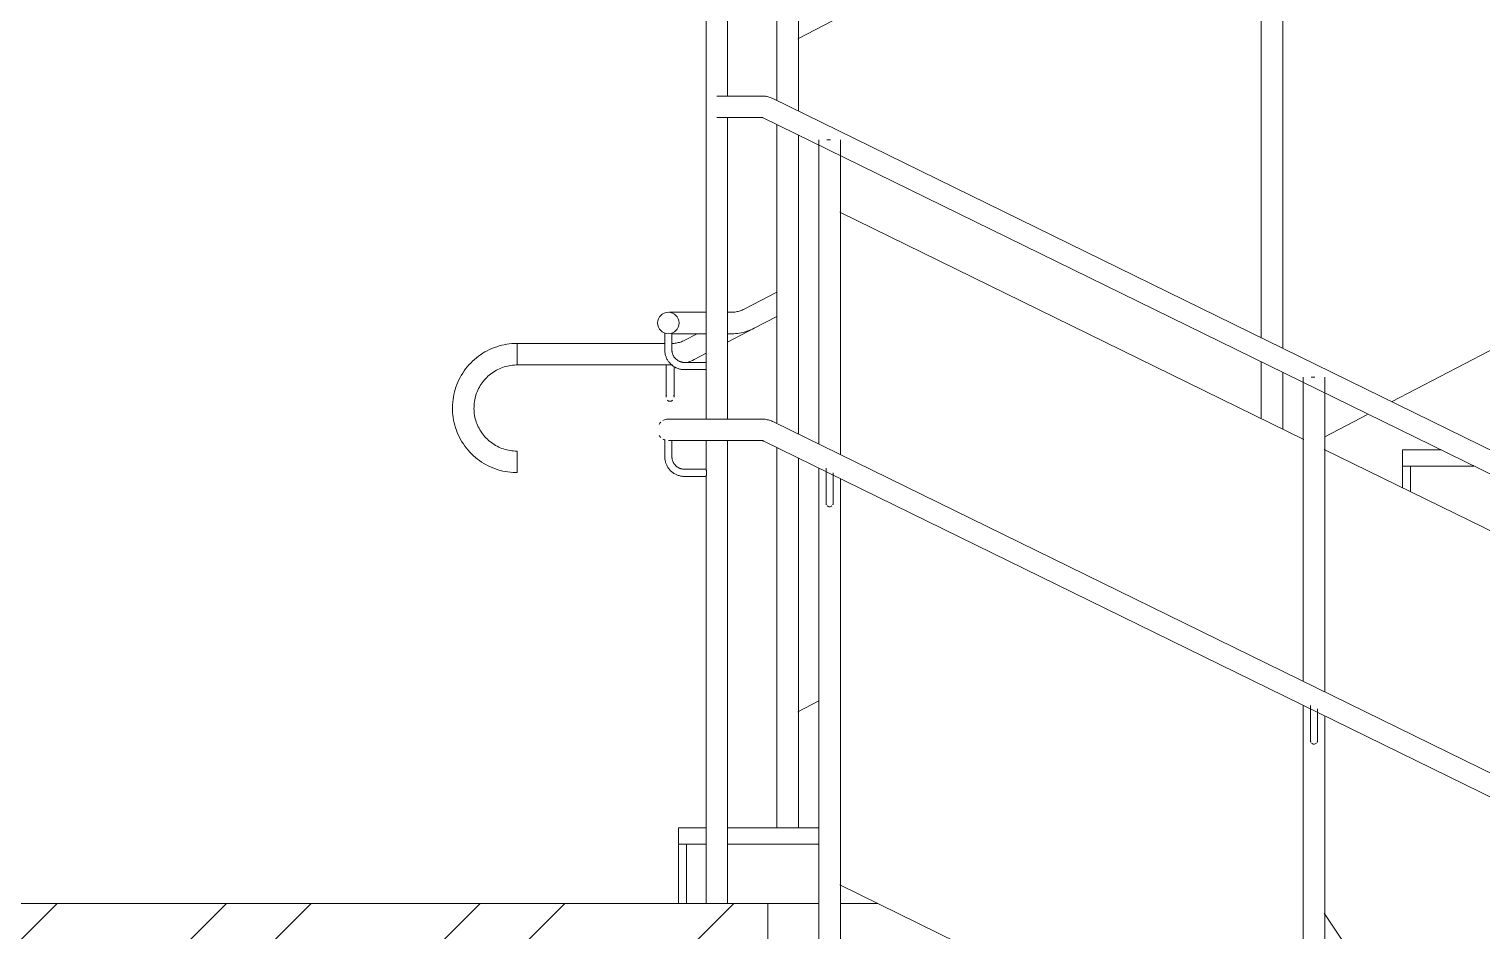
# Model space of a CAD drawing. Header units: millimetres. Extents: x -515342 to 330399, y -224905 to 507333.
# Drawn here: x 223717 to 226417, y 91360 to 93036 of the extents above; entities that cross this region are included whole.
import ezdxf

# ---------------------------------------------------------------- set-up
doc = ezdxf.new("R2010")
doc.units = ezdxf.units.MM
doc.layers.get('0').update_dxf_attribs({"lineweight": 0})
doc.layers.add('Лестницы', color=7, linetype='Continuous', lineweight=0)
doc.layers.add('Ограждение', color=7, linetype='Continuous', lineweight=0)
pattern_1 = [(123.69, (-5209.4, 6334.5), (-2598.61, 3008.927), [641.07, -5769.6]), (123.69, (-5173.8, 6441.2), (-2598.61, 3008.927), [384.64, -6026.03]), (123.69, (-5387.2, 6441.2), (-2598.61, 3008.927), [384.64, -6026.03])]

# ---------------------------------------------------------------- blocks, each defined once
blk = doc.blocks.new('Ограждение - АР_Ограждение_Балясина_D40_900 для 1500-10050437-О_АР_П_Разрез 3-3')
at = {"layer": 'Ограждение'}
for p, q in [((-4738.1, 5101.2), (-4738.1, 4871.7)), ((-4719.9, 5101.2), (-4718.1, 5101.2)), ((-4718.1, 5101.2), (-4713, 5101.2)), ((-4698.1, 4852.1), (-4698.1, 5101.2)), ((-4738.1, 4827.2), (-4738.1, 4272.9)), ((-4698.1, 4252.1), (-4698.1, 4807.6)), ((-4738.1, 4226.6), (-4738.1, 3520.4)), ((-4698.1, 3520.4), (-4698.1, 4207.6))]:
    blk.add_line(p, q, dxfattribs=at)
blk = doc.blocks.new('Ограждение - Для шага 900-10049934-О_АР_П_Разрез 3-3')
at = {"layer": 'Ограждение'}
for p, q in [((-3837.1, 5436.1), (-4699.2, 4986.1)), ((-4699.2, 3736.1), (-4659.8, 3756.7))]:
    blk.add_line(p, q, dxfattribs=at)
blk = doc.blocks.new('Ограждение - АР_Ограждение_Балясина_D40_900 для 1500-10050435-О_АР_П_Разрез 3-3')
at = {"layer": 'Ограждение'}
for p, q in [((-3838.1, 5571), (-3838.1, 4430.5)), ((-3819.6, 5571), (-3818.1, 5571)), ((-3818.1, 5571), (-3813, 5571)), ((-3798.1, 4411.9), (-3798.1, 5571)), ((-3838.1, 4386.2), (-3838.1, 4280.7)), ((-3798.1, 4261.1), (-3798.1, 4366.6))]:
    blk.add_line(p, q, dxfattribs=at)
blk = doc.blocks.new('Ограждение - Для шага 900-V122-О_АР_П_Разрез 3-3')
at = {"layer": 'Ограждение'}
h = blk.add_hatch(dxfattribs=at)
h.set_pattern_fill('FP_2', color=256, style=0, pattern_type=2)
h.set_pattern_definition([(236.31, (-5209.4, 8823.7), (-1777.996, -3556), [641.07, -5769.6]), (236.31, (-5173.8, 8717), (-1777.996, -3556), [384.64, -6026.03]), (236.31, (-5387.2, 8717), (-1777.996, -3556), [384.64, -6026.03])])
h.paths.add_polyline_path([(-3760, 4242.5), (-3760, 4347.9), (-3799.2, 4367.1), (-3799.2, 4261.6)])
h.paths.add_polyline_path([(-3720, 4247.2), (-3640.7, 4289.5), (-3720, 4328.3), (-3720, 4319.2)])
h.paths.add_polyline_path([(-3595.9, 4312), (-2937.1, 4655.9), (-2937.1, 5417.8), (-3412.3, 5657.9), (-3799.2, 5455.9), (-3799.2, 4411.6), (-3610.5, 4319.2)])
h.paths.add_polyline_path([(-2937.1, 5757.4), (-2937.1, 5873.1), (-2969.1, 5889.2), (-3180, 5779.1), (-3180, 5757.4), (-3002.2, 5757.4)])
for p, q in [((-2969.1, 5889.2), (-3180, 5779.1)), ((-3412.3, 5657.9), (-3799.2, 5455.9)), ((-3595.9, 4312), (-2937.1, 4655.9)), ((-3720.1, 4247.2), (-3640.7, 4288.6))]:
    blk.add_line(p, q, dxfattribs=at)
blk = doc.blocks.new('Ограждение - АР_Ограждение_Балясина_D40_900 для 1500-V124-О_АР_П_Разрез 3-3')
at = {"layer": 'Ограждение'}
for p, q in [((-4869.7, 5053.4), (-4869.7, 4855)), ((-4869.7, 5053.4), (-4869, 5053.4)), ((-4830.4, 5053.4), (-4829.7, 5053.4)), ((-4829.7, 4879.6), (-4829.7, 5053.4)), ((-4946.3, 4439.7), (-4946.3, 4408.4)), ((-4933, 4408.4), (-4933, 4439.7)), ((-4869.7, 4385.1), (-4909.7, 4385.1)), ((-4909.7, 4371.8), (-4869.7, 4371.8))]:
    blk.add_line(p, q, dxfattribs=at)
at = {"layer": 'Ограждение', "flags": 128}
for points in [[(-4946.3, 4408.4), (-4946.3, 4407), (-4946.2, 4405.5), (-4946.1, 4404.1), (-4945.9, 4402.6), (-4945.6, 4401.2), (-4945.3, 4399.7), (-4944.9, 4398.3), (-4944.5, 4396.9), (-4944, 4395.5), (-4943.5, 4394.2), (-4942.9, 4392.8), (-4942.2, 4391.5), (-4941.5, 4390.2), (-4940.7, 4389), (-4939.9, 4387.7), (-4939.1, 4386.5), (-4938.2, 4385.4), (-4937.2, 4384.3), (-4936.3, 4383.2), (-4935.2, 4382.1), (-4934.2, 4381.1), (-4933, 4380.2), (-4931.9, 4379.3), (-4930.7, 4378.4), (-4929.5, 4377.6), (-4928.2, 4376.8), (-4927, 4376.1), (-4925.7, 4375.4), (-4924.3, 4374.8), (-4923, 4374.3), (-4921.6, 4373.8), (-4920.2, 4373.3), (-4918.8, 4372.9), (-4917.4, 4372.6), (-4915.9, 4372.3), (-4914.5, 4372.1), (-4913, 4371.9), (-4911.5, 4371.8), (-4910.1, 4371.8), (-4909.7, 4371.8)], [(-4909.7, 4385.1), (-4910.6, 4385.1), (-4911.5, 4385.2), (-4912.5, 4385.3), (-4913.4, 4385.4), (-4914.3, 4385.6), (-4915.2, 4385.8), (-4916.1, 4386), (-4917, 4386.3), (-4917.9, 4386.6), (-4918.8, 4387), (-4919.6, 4387.3), (-4920.5, 4387.7), (-4921.3, 4388.2), (-4922.1, 4388.7), (-4922.9, 4389.2), (-4923.6, 4389.7), (-4924.4, 4390.3), (-4925.1, 4390.9), (-4925.8, 4391.5), (-4926.4, 4392.2), (-4927.1, 4392.9), (-4927.7, 4393.6), (-4928.2, 4394.3), (-4928.8, 4395.1), (-4929.3, 4395.8), (-4929.8, 4396.6), (-4930.3, 4397.4), (-4930.7, 4398.3), (-4931.1, 4399.1), (-4931.4, 4400), (-4931.7, 4400.9), (-4932, 4401.8), (-4932.3, 4402.7), (-4932.5, 4403.6), (-4932.7, 4404.5), (-4932.8, 4405.4), (-4932.9, 4406.3), (-4933, 4407.3), (-4933, 4408.2), (-4933, 4408.4)]]:
    blk.add_lwpolyline(points, dxfattribs=at)
blk = doc.blocks.new('Ограждение - Ограждение-10039876-О_АР_П_Разрез 3-3')
for name in ['Ограждение - Для шага 900-V122-О_АР_П_Разрез 3-3', 'Ограждение - АР_Ограждение_Балясина_D40_900 для 1500-10050435-О_АР_П_Разрез 3-3', 'Ограждение - Для шага 900-10049934-О_АР_П_Разрез 3-3', 'Ограждение - АР_Ограждение_Балясина_D40_900 для 1500-10050437-О_АР_П_Разрез 3-3', 'Ограждение - АР_Ограждение_Балясина_D40_900 для 1500-V124-О_АР_П_Разрез 3-3']:
    blk.add_blockref(name, (0, 0))
blk = doc.blocks.new('Тип перил - Перила_Внутренний_-10039890-О_АР_П_Разрез 3-3')
at = {"layer": 'Ограждение'}
for p, q in [((-4738.1, 4515.8), (-4798.8, 4484.1)), ((-4869.6, 4478.4), (-4889.7, 4478.4)), ((-4821.9, 4478.4), (-4829.7, 4478.4)), ((-4780.3, 4448.7), (-4738.1, 4470.7)), ((-4889.7, 4438.4), (-4869.6, 4438.4)), ((-4829.7, 4438.4), (-4821.9, 4438.4))]:
    blk.add_line(p, q, dxfattribs=at)
at = {"layer": 'Ограждение', "flags": 128}
for points in [[(-4798.8, 4484.1), (-4800.6, 4483.2), (-4802.4, 4482.4), (-4804.3, 4481.7), (-4806.2, 4481), (-4808.1, 4480.4), (-4810, 4479.9), (-4812, 4479.5), (-4813.9, 4479.1), (-4815.9, 4478.8), (-4817.9, 4478.6), (-4819.9, 4478.5), (-4821.9, 4478.4), (-4821.9, 4478.4)], [(-4937.7, 4478.4), (-4937.1, 4478.4), (-4936.5, 4478.4), (-4935.7, 4478.4), (-4934.9, 4478.4), (-4934, 4478.4), (-4933.1, 4478.4), (-4932, 4478.4), (-4930.9, 4478.4), (-4929.8, 4478.4), (-4928.6, 4478.4), (-4927.3, 4478.4), (-4925.9, 4478.4), (-4924.5, 4478.4), (-4923.1, 4478.4), (-4921.5, 4478.4), (-4920, 4478.4), (-4918.4, 4478.4), (-4916.7, 4478.4), (-4915, 4478.4), (-4913.2, 4478.4), (-4911.5, 4478.4), (-4909.6, 4478.4), (-4907.8, 4478.4), (-4905.9, 4478.4), (-4904, 4478.4), (-4902.1, 4478.4), (-4900.1, 4478.4), (-4898.2, 4478.4), (-4896.2, 4478.4), (-4894.2, 4478.4), (-4892.2, 4478.4), (-4890.2, 4478.4), (-4889.7, 4478.4)], [(-4889.7, 4438.4), (-4891.7, 4438.4), (-4893.7, 4438.4), (-4895.7, 4438.4), (-4897.6, 4438.4), (-4899.6, 4438.4), (-4901.6, 4438.4), (-4903.5, 4438.4), (-4905.4, 4438.4), (-4907.3, 4438.4), (-4909.1, 4438.4), (-4911, 4438.4), (-4912.8, 4438.4), (-4914.5, 4438.4), (-4916.2, 4438.4), (-4917.9, 4438.4), (-4919.5, 4438.4), (-4921.1, 4438.4), (-4922.6, 4438.4), (-4924.1, 4438.4), (-4925.5, 4438.4), (-4926.9, 4438.4), (-4928.2, 4438.4), (-4929.5, 4438.4), (-4930.6, 4438.4), (-4931.8, 4438.4), (-4932.8, 4438.4)], [(-4821.9, 4438.4), (-4818.3, 4438.5), (-4814.8, 4438.7), (-4811.2, 4439.1), (-4807.6, 4439.6), (-4804.1, 4440.2), (-4800.5, 4441), (-4797.1, 4441.9), (-4793.6, 4443), (-4790.2, 4444.2), (-4786.9, 4445.5), (-4783.6, 4447), (-4780.4, 4448.6), (-4780.3, 4448.7)]]:
    blk.add_lwpolyline(points, dxfattribs=at)
at = {"layer": 'Ограждение'}
for start, end in [(0, 180), (180, 0)]:
    blk.add_arc((-4939.7, 4458.4), 20, start, end, dxfattribs=at)
blk = doc.blocks.new('Ограждение - АР_Ограждение_Балясина_D40_900 для 1500-10050445-О_АР_П_Разрез 3-3')
at = {"layer": 'Ограждение'}
for p, q in [((-4660, 4233.4), (-4660, 4798.7)), ((-4640, 4798.7), (-4645.2, 4798.7)), ((-4638.3, 4798.7), (-4640, 4798.7)), ((-4620, 4798.7), (-4620, 4213.8)), ((-4660, 3245.2), (-4660, 4188.9)), ((-4646.7, 4153.7), (-4646.7, 4188.9)), ((-4633.4, 4180.2), (-4633.4, 4153.7)), ((-4620, 4169.3), (-4620, 3245.2))]:
    blk.add_line(p, q, dxfattribs=at)
at = {"layer": 'Ограждение', "flags": 128}
for points in [[(-4646.7, 4123.7), (-4646.7, 4123.7), (-4646.7, 4123.8), (-4646.7, 4123.9), (-4646.7, 4124), (-4646.7, 4124.3), (-4646.7, 4124.5), (-4646.7, 4124.8), (-4646.7, 4125.2), (-4646.7, 4125.6), (-4646.7, 4126), (-4646.7, 4126.5), (-4646.7, 4127.1), (-4646.7, 4127.6), (-4646.7, 4128.2), (-4646.7, 4128.9), (-4646.7, 4129.6), (-4646.7, 4130.3), (-4646.7, 4131.1), (-4646.7, 4131.9), (-4646.7, 4132.8), (-4646.7, 4133.6), (-4646.7, 4134.5), (-4646.7, 4135.5), (-4646.7, 4136.5), (-4646.7, 4137.5), (-4646.7, 4138.5), (-4646.7, 4139.5), (-4646.7, 4140.6), (-4646.7, 4141.7), (-4646.7, 4142.8), (-4646.7, 4143.9), (-4646.7, 4145.1), (-4646.7, 4146.2), (-4646.7, 4147.4), (-4646.7, 4148.6), (-4646.7, 4149.7), (-4646.7, 4150.9), (-4646.7, 4152.1), (-4646.7, 4153.3), (-4646.7, 4153.7)], [(-4633.4, 4153.7), (-4633.4, 4152.5), (-4633.4, 4151.3), (-4633.4, 4150.1), (-4633.4, 4148.9), (-4633.4, 4147.7), (-4633.4, 4146.5), (-4633.4, 4145.4), (-4633.4, 4144.2), (-4633.4, 4143.1), (-4633.4, 4142), (-4633.4, 4140.9), (-4633.4, 4139.8), (-4633.4, 4138.8), (-4633.4, 4137.7), (-4633.4, 4136.7), (-4633.4, 4135.7), (-4633.4, 4134.8), (-4633.4, 4133.9), (-4633.4, 4133), (-4633.4, 4132.1), (-4633.4, 4131.3), (-4633.4, 4130.5), (-4633.4, 4129.8), (-4633.4, 4129.1), (-4633.4, 4128.4), (-4633.4, 4127.8), (-4633.4, 4127.2), (-4633.4, 4126.7), (-4633.4, 4126.2), (-4633.4, 4125.7), (-4633.4, 4125.3), (-4633.4, 4124.9), (-4633.4, 4124.6), (-4633.4, 4124.3), (-4633.4, 4124.1), (-4633.4, 4123.9), (-4633.4, 4123.8), (-4633.4, 4123.7), (-4633.4, 4123.7)]]:
    blk.add_lwpolyline(points, dxfattribs=at)
at = {"layer": 'Ограждение'}
for points, knots in [([(-4646.6, 4124.8), (-4646.6, 4124.6), (-4646.7, 4124.1), (-4646.7, 4123.4), (-4646.6, 4122.6), (-4646.4, 4121.7), (-4646.1, 4120.9), (-4645.8, 4120.4), (-4645.8, 4120.3)], [0.4444444, 0.4444444, 0.4444444, 0.4444444, 0.4791667, 0.5138889, 0.5486111, 0.5833333, 0.6527778, 0.6666667, 0.6666667, 0.6666667, 0.6666667]), ([(-4644.3, 4118.6), (-4644.2, 4118.5), (-4643.8, 4118.1), (-4642.4, 4117.3), (-4641, 4117), (-4640, 4117)], [0.7777778, 0.7777778, 0.7777778, 0.7777778, 0.7916667, 0.8611111, 1, 1, 1, 1]), ([(-4634.3, 4120.3), (-4634.1, 4120.7), (-4633.7, 4121.4), (-4633.5, 4122.4), (-4633.4, 4123.2), (-4633.4, 4124), (-4633.4, 4124.4), (-4633.4, 4124.7)], [0.3333333, 0.3333333, 0.3333333, 0.3333333, 0.3888889, 0.4444444, 0.4791667, 0.5138889, 0.5486111, 0.5486111, 0.5486111, 0.5486111])]:
    blk.add_open_spline(points, degree=3, knots=knots, dxfattribs=at)
blk.add_open_spline([(-4640, 4117), (-4639.2, 4117), (-4637.7, 4117.3), (-4636.3, 4118.1), (-4635.7, 4118.6)], degree=3, dxfattribs=at)
blk = doc.blocks.new('Ограждение - Для шага 900-10049936-О_АР_П_Разрез 3-3')
at = {"layer": 'Ограждение'}
h = blk.add_hatch(dxfattribs=at)
h.set_pattern_fill('FP_31', color=256, style=0, pattern_type=2)
h.set_pattern_definition(pattern_1)
h.paths.add_polyline_path([(-3759, 2992), (-3759, 3747.4), (-4621, 4169.8), (-4621, 3414.4), (-3820.7, 3022.2)])
h.paths.add_polyline_path([(-3759, 3792), (-3759, 4242), (-4621, 4664.4), (-4621, 4214.4), (-3800.4, 3812.2)])
for p, q in [((-4621, 4664.4), (-3759, 4242)), ((-3759, 2992), (-4621, 3414.4))]:
    blk.add_line(p, q, dxfattribs=at)
blk = doc.blocks.new('Ограждение - АР_Ограждение_Балясина_D40_900 для 1500-10050443-О_АР_П_Разрез 3-3')
at = {"layer": 'Ограждение'}
for p, q in [((-3760, 3792.5), (-3760, 4357.7)), ((-3740, 4357.7), (-3745.2, 4357.7)), ((-3738.3, 4357.7), (-3740, 4357.7)), ((-3720, 4357.7), (-3720, 3772.9)), ((-3760, 2841), (-3760, 3747.9)), ((-3746.7, 3712.7), (-3746.7, 3747.9)), ((-3733.4, 3741.4), (-3733.4, 3712.7)), ((-3720, 3728.3), (-3720, 2841))]:
    blk.add_line(p, q, dxfattribs=at)
at = {"layer": 'Ограждение', "flags": 128}
for points in [[(-3746.7, 3682.7), (-3746.7, 3682.7), (-3746.7, 3682.8), (-3746.7, 3682.9), (-3746.7, 3683), (-3746.7, 3683.3), (-3746.7, 3683.5), (-3746.7, 3683.8), (-3746.7, 3684.2), (-3746.7, 3684.6), (-3746.7, 3685), (-3746.7, 3685.5), (-3746.7, 3686.1), (-3746.7, 3686.6), (-3746.7, 3687.2), (-3746.7, 3687.9), (-3746.7, 3688.6), (-3746.7, 3689.3), (-3746.7, 3690.1), (-3746.7, 3690.9), (-3746.7, 3691.8), (-3746.7, 3692.6), (-3746.7, 3693.5), (-3746.7, 3694.5), (-3746.7, 3695.5), (-3746.7, 3696.5), (-3746.7, 3697.5), (-3746.7, 3698.5), (-3746.7, 3699.6), (-3746.7, 3700.7), (-3746.7, 3701.8), (-3746.7, 3702.9), (-3746.7, 3704.1), (-3746.7, 3705.2), (-3746.7, 3706.4), (-3746.7, 3707.6), (-3746.7, 3708.7), (-3746.7, 3709.9), (-3746.7, 3711.1), (-3746.7, 3712.3), (-3746.7, 3712.7)], [(-3733.4, 3712.7), (-3733.4, 3711.5), (-3733.4, 3710.3), (-3733.4, 3709.1), (-3733.4, 3707.9), (-3733.4, 3706.7), (-3733.4, 3705.5), (-3733.4, 3704.4), (-3733.4, 3703.2), (-3733.4, 3702.1), (-3733.4, 3701), (-3733.4, 3699.9), (-3733.4, 3698.8), (-3733.4, 3697.8), (-3733.4, 3696.7), (-3733.4, 3695.7), (-3733.4, 3694.7), (-3733.4, 3693.8), (-3733.4, 3692.9), (-3733.4, 3692), (-3733.4, 3691.1), (-3733.4, 3690.3), (-3733.4, 3689.5), (-3733.4, 3688.8), (-3733.4, 3688.1), (-3733.4, 3687.4), (-3733.4, 3686.8), (-3733.4, 3686.2), (-3733.4, 3685.7), (-3733.4, 3685.2), (-3733.4, 3684.7), (-3733.4, 3684.3), (-3733.4, 3683.9), (-3733.4, 3683.6), (-3733.4, 3683.3), (-3733.4, 3683.1), (-3733.4, 3682.9), (-3733.4, 3682.8), (-3733.4, 3682.7), (-3733.4, 3682.7)]]:
    blk.add_lwpolyline(points, dxfattribs=at)
at = {"layer": 'Ограждение'}
for points, knots in [([(-3746.6, 3683.8), (-3746.6, 3683.6), (-3746.7, 3683.1), (-3746.7, 3682.4), (-3746.6, 3681.6), (-3746.4, 3680.7), (-3746.1, 3679.9), (-3745.8, 3679.4), (-3745.8, 3679.3)], [0.4444444, 0.4444444, 0.4444444, 0.4444444, 0.4791667, 0.5138889, 0.5486111, 0.5833333, 0.6527778, 0.6666667, 0.6666667, 0.6666667, 0.6666667]), ([(-3744.3, 3677.6), (-3744.2, 3677.5), (-3743.8, 3677.1), (-3742.4, 3676.3), (-3741, 3676), (-3740, 3676)], [0.7777778, 0.7777778, 0.7777778, 0.7777778, 0.7916667, 0.8611111, 1, 1, 1, 1]), ([(-3734.3, 3679.3), (-3734.1, 3679.7), (-3733.7, 3680.4), (-3733.5, 3681.4), (-3733.4, 3682.2), (-3733.4, 3683), (-3733.4, 3683.4), (-3733.4, 3683.7)], [0.3333333, 0.3333333, 0.3333333, 0.3333333, 0.3888889, 0.4444444, 0.4791667, 0.5138889, 0.5486111, 0.5486111, 0.5486111, 0.5486111])]:
    blk.add_open_spline(points, degree=3, knots=knots, dxfattribs=at)
blk.add_open_spline([(-3740, 3676), (-3739.2, 3676), (-3737.7, 3676.3), (-3736.3, 3677.1), (-3735.7, 3677.6)], degree=3, dxfattribs=at)
blk = doc.blocks.new('Ограждение - Для шага 900-V126-О_АР_П_Разрез 3-3')
at = {"layer": 'Ограждение'}
h = blk.add_hatch(dxfattribs=at)
h.set_pattern_fill('FP_31', color=256, style=0, pattern_type=2)
h.set_pattern_definition(pattern_1)
h.paths.add_polyline_path([(-2859, 2551), (-2859, 3306.4), (-3721, 3728.8), (-3721, 2973.4), (-2875.3, 2559)])
h.paths.add_polyline_path([(-2859, 3351), (-2859, 3801), (-3721, 4223.4), (-3721, 3773.4), (-2895.8, 3369)])
for p, q in [((-3721, 4223.4), (-2859, 3801)), ((-2859, 2551), (-3721, 2973.4))]:
    blk.add_line(p, q, dxfattribs=at)
blk = doc.blocks.new('Ограждение - АР_Ограждение_Балясина_D40_900 для 1500-V128-О_АР_П_Разрез 3-3')
at = {"layer": 'Ограждение'}
for p, q in [((-4869.7, 4279.9), (-4869.7, 4855)), ((-4869, 4855), (-4869.7, 4855)), ((-4829.7, 4840.4), (-4829.7, 4280)), ((-4946.3, 4210), (-4946.3, 4242)), ((-4933, 4240.2), (-4933, 4210)), ((-4869.7, 4186.7), (-4869.7, 4240)), ((-4829.7, 4240), (-4829.7, 3380)), ((-4909.7, 4186.7), (-4869.7, 4186.7)), ((-4869.7, 4173.3), (-4909.7, 4173.3)), ((-4869.7, 3380), (-4869.7, 4173.3))]:
    blk.add_line(p, q, dxfattribs=at)
at = {"layer": 'Ограждение', "flags": 128}
for points in [[(-4909.7, 4173.3), (-4911.1, 4173.4), (-4912.6, 4173.5), (-4914.1, 4173.6), (-4915.5, 4173.8), (-4917, 4174.1), (-4918.4, 4174.4), (-4919.8, 4174.8), (-4921.2, 4175.2), (-4922.6, 4175.7), (-4924, 4176.2), (-4925.3, 4176.8), (-4926.6, 4177.5), (-4927.9, 4178.2), (-4929.2, 4178.9), (-4930.4, 4179.7), (-4931.6, 4180.6), (-4932.7, 4181.5), (-4933.9, 4182.4), (-4934.9, 4183.4), (-4936, 4184.5), (-4937, 4185.5), (-4937.9, 4186.6), (-4938.9, 4187.8), (-4939.7, 4189), (-4940.5, 4190.2), (-4941.3, 4191.4), (-4942, 4192.7), (-4942.7, 4194), (-4943.3, 4195.4), (-4943.9, 4196.7), (-4944.4, 4198.1), (-4944.8, 4199.5), (-4945.2, 4200.9), (-4945.5, 4202.3), (-4945.8, 4203.8), (-4946, 4205.2), (-4946.2, 4206.7), (-4946.3, 4208.1), (-4946.3, 4209.6), (-4946.3, 4210)], [(-4933, 4210), (-4933, 4209.1), (-4932.9, 4208.1), (-4932.8, 4207.2), (-4932.7, 4206.3), (-4932.5, 4205.4), (-4932.3, 4204.5), (-4932.1, 4203.6), (-4931.8, 4202.7), (-4931.5, 4201.8), (-4931.2, 4200.9), (-4930.8, 4200.1), (-4930.4, 4199.2), (-4929.9, 4198.4), (-4929.4, 4197.6), (-4928.9, 4196.8), (-4928.4, 4196.1), (-4927.8, 4195.3), (-4927.2, 4194.6), (-4926.6, 4193.9), (-4925.9, 4193.3), (-4925.3, 4192.6), (-4924.5, 4192), (-4923.8, 4191.4), (-4923.1, 4190.9), (-4922.3, 4190.4), (-4921.5, 4189.9), (-4920.7, 4189.4), (-4919.8, 4189), (-4919, 4188.6), (-4918.1, 4188.3), (-4917.3, 4187.9), (-4916.4, 4187.6), (-4915.5, 4187.4), (-4914.6, 4187.2), (-4913.6, 4187), (-4912.7, 4186.9), (-4911.8, 4186.8), (-4910.9, 4186.7), (-4909.9, 4186.7), (-4909.7, 4186.7)]]:
    blk.add_lwpolyline(points, dxfattribs=at)
at = {"layer": 'Ограждение'}
blk.add_open_spline([(-4869.7, 4173.3), (-4869.7, 4173.3), (-4869.6, 4173.6), (-4869.3, 4174.6), (-4869, 4175.7), (-4868.8, 4176.6), (-4868.7, 4177.7), (-4868.6, 4178.7), (-4868.5, 4179.6), (-4868.5, 4180.3), (-4868.6, 4181), (-4868.6, 4182), (-4868.8, 4183.1), (-4869, 4184.3), (-4869.3, 4185.3), (-4869.6, 4186.3), (-4869.7, 4186.7), (-4869.7, 4186.7)], degree=3, knots=[0, 0, 0, 0, 0.111111, 0.222222, 0.277778, 0.333333, 0.388889, 0.444444, 0.479167, 0.513889, 0.548611, 0.583333, 0.652778, 0.722222, 0.791667, 0.861111, 1, 1, 1, 1], dxfattribs=at)
blk = doc.blocks.new('Ограждение - Ограждение-10040183-О_АР_П_Разрез 3-3')
for name in ['Ограждение - АР_Ограждение_Балясина_D40_900 для 1500-V128-О_АР_П_Разрез 3-3', 'Ограждение - АР_Ограждение_Балясина_D40_900 для 1500-10050445-О_АР_П_Разрез 3-3', 'Ограждение - Для шага 900-10049936-О_АР_П_Разрез 3-3', 'Ограждение - АР_Ограждение_Балясина_D40_900 для 1500-10050443-О_АР_П_Разрез 3-3', 'Ограждение - Для шага 900-V126-О_АР_П_Разрез 3-3']:
    blk.add_blockref(name, (0, 0))
blk = doc.blocks.new('Тип верхнего поручня - Верхний поручень_Внутренний_-10040186-О_АР_П_Разрез 3-3')
at = {"layer": 'Ограждение'}
for p, q in [((-4765.4, 4880), (-4804.7, 4880)), ((-1739.7, 3402.5), (-4745.6, 4875.4)), ((-4804.7, 4840), (-4765.4, 4840)), ((-4763.2, 4839.5), (-1757.3, 3366.6))]:
    blk.add_line(p, q, dxfattribs=at)
at = {"layer": 'Ограждение', "flags": 128}
for points in [[(-4804.7, 4880), (-4806.5, 4880), (-4808.3, 4880), (-4810.1, 4880), (-4811.8, 4880), (-4813.6, 4880), (-4815.4, 4880), (-4817.1, 4880), (-4818.8, 4880), (-4820.5, 4880), (-4822.2, 4880), (-4823.8, 4880), (-4825.5, 4880), (-4827, 4880), (-4828.6, 4880), (-4830.1, 4880), (-4831.6, 4880), (-4833, 4880), (-4834.4, 4880), (-4835.7, 4880), (-4837, 4880), (-4838.2, 4880), (-4839.4, 4880), (-4840.5, 4880), (-4841.5, 4880), (-4842.5, 4880), (-4843.5, 4880), (-4844.4, 4880), (-4845.2, 4880), (-4845.9, 4880), (-4846.6, 4880), (-4847.2, 4880), (-4847.8, 4880), (-4848.3, 4880), (-4848.7, 4880), (-4849, 4880), (-4849.3, 4880), (-4849.5, 4880), (-4849.6, 4880), (-4849.7, 4880), (-4849.7, 4880)], [(-4745.6, 4875.4), (-4747.3, 4876.2), (-4748.9, 4876.9), (-4750.6, 4877.5), (-4752.3, 4878), (-4754.1, 4878.5), (-4755.8, 4879), (-4757.6, 4879.3), (-4759.3, 4879.6), (-4761.1, 4879.8), (-4762.9, 4879.9), (-4764.7, 4880), (-4765.4, 4880)], [(-4849.7, 4840), (-4849.6, 4840), (-4849.5, 4840), (-4849.4, 4840), (-4849.1, 4840), (-4848.8, 4840), (-4848.4, 4840), (-4847.9, 4840), (-4847.4, 4840), (-4846.8, 4840), (-4846.1, 4840), (-4845.4, 4840), (-4844.6, 4840), (-4843.7, 4840), (-4842.8, 4840), (-4841.8, 4840), (-4840.8, 4840), (-4839.7, 4840), (-4838.5, 4840), (-4837.3, 4840), (-4836, 4840), (-4834.7, 4840), (-4833.4, 4840), (-4831.9, 4840), (-4830.5, 4840), (-4829, 4840), (-4827.5, 4840), (-4825.9, 4840), (-4824.3, 4840), (-4822.6, 4840), (-4821, 4840), (-4819.3, 4840), (-4817.6, 4840), (-4815.8, 4840), (-4814.1, 4840), (-4812.3, 4840), (-4810.5, 4840), (-4808.8, 4840), (-4807, 4840), (-4805.2, 4840), (-4804.7, 4840)], [(-4765.4, 4840), (-4765.2, 4840), (-4765, 4840), (-4764.8, 4840), (-4764.6, 4839.9), (-4764.4, 4839.9), (-4764.2, 4839.9), (-4764.1, 4839.8), (-4763.9, 4839.7), (-4763.7, 4839.7), (-4763.5, 4839.6), (-4763.3, 4839.5), (-4763.2, 4839.5)]]:
    blk.add_lwpolyline(points, dxfattribs=at)
blk = doc.blocks.new('Тип перил - Перила_Внутренний_-10040196-О_АР_П_Разрез 3-3')
at = {"layer": 'Ограждение'}
for p, q in [((-4766.6, 4280), (-4889.7, 4280)), ((-1740.8, 2803), (-4744.6, 4274.9)), ((-4889.7, 4240), (-4766.6, 4240)), ((-4762.2, 4239), (-1758.4, 2767.1))]:
    blk.add_line(p, q, dxfattribs=at)
at = {"layer": 'Ограждение', "flags": 128}
for points in [[(-4889.7, 4280), (-4891.7, 4280), (-4893.7, 4280), (-4895.7, 4280), (-4897.6, 4280), (-4899.6, 4280), (-4901.6, 4280), (-4903.5, 4280), (-4905.4, 4280), (-4907.3, 4280), (-4909.1, 4280), (-4911, 4280), (-4912.8, 4280), (-4914.5, 4280), (-4916.2, 4280), (-4917.9, 4280), (-4919.5, 4280), (-4921.1, 4280), (-4922.6, 4280), (-4924.1, 4280), (-4925.5, 4280), (-4926.9, 4280), (-4928.2, 4280), (-4929.5, 4280), (-4930.6, 4280), (-4931.8, 4280), (-4932.8, 4280), (-4933.8, 4280), (-4934.7, 4280), (-4935.5, 4280), (-4936.3, 4280), (-4937, 4280), (-4937.6, 4280), (-4938.1, 4280), (-4938.6, 4280), (-4939, 4280), (-4939.3, 4280), (-4939.5, 4280), (-4939.6, 4280), (-4939.7, 4280), (-4939.7, 4280)], [(-4744.6, 4274.9), (-4746.4, 4275.7), (-4748.2, 4276.5), (-4750.1, 4277.2), (-4752, 4277.8), (-4753.9, 4278.4), (-4755.9, 4278.8), (-4757.9, 4279.2), (-4759.8, 4279.5), (-4761.8, 4279.8), (-4763.8, 4279.9), (-4765.8, 4280), (-4766.6, 4280)], [(-4939.7, 4240), (-4939.6, 4240), (-4939.5, 4240), (-4939.3, 4240), (-4939, 4240), (-4938.7, 4240), (-4938.2, 4240), (-4937.7, 4240), (-4937.1, 4240), (-4936.5, 4240), (-4935.7, 4240), (-4934.9, 4240), (-4934, 4240), (-4933.1, 4240), (-4932, 4240), (-4930.9, 4240), (-4929.8, 4240), (-4928.6, 4240), (-4927.3, 4240), (-4925.9, 4240), (-4924.5, 4240), (-4923.1, 4240), (-4921.5, 4240), (-4920, 4240), (-4918.4, 4240), (-4916.7, 4240), (-4915, 4240), (-4913.2, 4240), (-4911.5, 4240), (-4909.6, 4240), (-4907.8, 4240), (-4905.9, 4240), (-4904, 4240), (-4902.1, 4240), (-4900.1, 4240), (-4898.2, 4240), (-4896.2, 4240), (-4894.2, 4240), (-4892.2, 4240), (-4890.2, 4240), (-4889.7, 4240)], [(-4766.6, 4240), (-4766.2, 4240), (-4765.8, 4240), (-4765.4, 4239.9), (-4765, 4239.9), (-4764.6, 4239.8), (-4764.2, 4239.7), (-4763.8, 4239.6), (-4763.4, 4239.5), (-4763.1, 4239.4), (-4762.7, 4239.2), (-4762.3, 4239), (-4762.2, 4239)]]:
    blk.add_lwpolyline(points, dxfattribs=at)
at = {"layer": 'Ограждение'}
for start, end in [(135, 150), (81.0165, 120), (210, 225), (240, 251.7109)]:
    blk.add_arc((-4939.7, 4260), 20, start, end, dxfattribs=at)
blk = doc.blocks.new('Ограждение - АР_Ограждение_Ограничение_Дуга D40_расстояние между поручнями 200-V120-О_АР_П_Разрез 3-3')
at = {"layer": 'Ограждение'}
for p, q in [((-5115, 1026.4), (-5115, 986.4)), ((-5115, 826.4), (-5115, 786.4))]:
    blk.add_line(p, q, dxfattribs=at)
at = {"layer": 'Ограждение', "flags": 128}
for points in [[(-5115, 1026.4), (-5119.8, 1026.3), (-5124.6, 1026), (-5129.3, 1025.5), (-5134.1, 1024.9), (-5138.8, 1024), (-5143.5, 1023), (-5148.1, 1021.7), (-5152.7, 1020.3), (-5157.2, 1018.7), (-5161.7, 1016.9), (-5166.1, 1015), (-5170.4, 1012.8), (-5174.6, 1010.5), (-5178.7, 1008.1), (-5182.7, 1005.4), (-5186.6, 1002.7), (-5190.4, 999.7), (-5194.1, 996.6), (-5197.6, 993.4), (-5201.1, 990), (-5204.3, 986.5), (-5207.5, 982.9), (-5210.4, 979.1), (-5213.3, 975.2), (-5215.9, 971.2), (-5218.5, 967.1), (-5220.8, 963), (-5223, 958.7), (-5225, 954.3), (-5226.8, 949.9), (-5228.5, 945.4), (-5229.9, 940.8), (-5231.2, 936.2), (-5232.3, 931.5), (-5233.2, 926.8), (-5233.9, 922.1), (-5234.5, 917.3), (-5234.8, 912.5), (-5235, 907.7), (-5234.9, 902.9), (-5234.7, 898.1), (-5234.3, 893.3), (-5233.6, 888.6), (-5232.8, 883.8), (-5231.8, 879.1), (-5230.6, 874.5), (-5229.3, 869.9), (-5227.7, 865.3), (-5226, 860.9), (-5224.1, 856.5), (-5222, 852.1), (-5219.7, 847.9), (-5217.3, 843.8), (-5214.7, 839.7), (-5212, 835.8), (-5209.1, 832), (-5206, 828.3), (-5202.8, 824.7), (-5199.5, 821.2), (-5196, 817.9), (-5192.4, 814.7), (-5188.7, 811.7), (-5184.8, 808.8), (-5180.9, 806.1), (-5176.8, 803.6), (-5172.7, 801.2), (-5168.4, 799), (-5164.1, 796.9), (-5159.7, 795), (-5155.2, 793.3), (-5150.6, 791.8), (-5146, 790.5), (-5141.3, 789.3), (-5136.6, 788.4), (-5131.9, 787.6), (-5127.1, 787), (-5122.4, 786.6), (-5117.6, 786.4), (-5115, 786.4)], [(-5115, 826.4), (-5118.2, 826.5), (-5121.4, 826.7), (-5124.5, 827), (-5127.7, 827.4), (-5130.9, 828), (-5134, 828.7), (-5137.1, 829.5), (-5140.1, 830.5), (-5143.2, 831.5), (-5146.1, 832.7), (-5149, 834), (-5151.9, 835.4), (-5154.7, 837), (-5157.5, 838.6), (-5160.1, 840.4), (-5162.7, 842.2), (-5165.3, 844.2), (-5167.7, 846.3), (-5170.1, 848.4), (-5172.4, 850.7), (-5174.5, 853), (-5176.6, 855.4), (-5178.6, 857.9), (-5180.5, 860.5), (-5182.3, 863.2), (-5184, 865.9), (-5185.5, 868.7), (-5187, 871.5), (-5188.3, 874.5), (-5189.5, 877.4), (-5190.6, 880.4), (-5191.6, 883.5), (-5192.5, 886.5), (-5193.2, 889.7), (-5193.8, 892.8), (-5194.3, 896), (-5194.6, 899.1), (-5194.9, 902.3), (-5195, 905.5), (-5194.9, 908.7), (-5194.8, 911.9), (-5194.5, 915.1), (-5194.1, 918.3), (-5193.5, 921.4), (-5192.9, 924.6), (-5192.1, 927.7), (-5191.2, 930.7), (-5190.1, 933.8), (-5189, 936.8), (-5187.7, 939.7), (-5186.3, 942.6), (-5184.8, 945.4), (-5183.2, 948.2), (-5181.5, 950.9), (-5179.6, 953.5), (-5177.7, 956), (-5175.7, 958.5), (-5173.5, 960.9), (-5171.3, 963.2), (-5169, 965.4), (-5166.6, 967.5), (-5164.1, 969.5), (-5161.6, 971.4), (-5158.9, 973.2), (-5156.2, 975), (-5153.4, 976.5), (-5150.6, 978), (-5147.7, 979.4), (-5144.8, 980.6), (-5141.8, 981.8), (-5138.7, 982.8), (-5135.7, 983.7), (-5132.6, 984.4), (-5129.4, 985.1), (-5126.3, 985.6), (-5123.1, 986), (-5119.9, 986.2), (-5116.7, 986.4), (-5115, 986.4)]]:
    blk.add_lwpolyline(points, dxfattribs=at)
blk = doc.blocks.new('Тип перил - АР_Ограждение_Ограничение_Дуга D40_расстояние между поручнями 200-V121-О_АР_П_Разрез 3-3')
at = {"layer": 'Ограждение'}
for p, q in [((-5115, 1026.4), (-5115, 986.4)), ((-5115, 826.4), (-5115, 786.4))]:
    blk.add_line(p, q, dxfattribs=at)
at = {"layer": 'Ограждение', "flags": 128}
for points in [[(-5115, 1026.4), (-5119.8, 1026.3), (-5124.6, 1026), (-5129.3, 1025.5), (-5134.1, 1024.9), (-5138.8, 1024), (-5143.5, 1023), (-5148.1, 1021.7), (-5152.7, 1020.3), (-5157.2, 1018.7), (-5161.7, 1016.9), (-5166.1, 1015), (-5170.4, 1012.8), (-5174.6, 1010.5), (-5178.7, 1008.1), (-5182.7, 1005.4), (-5186.6, 1002.7), (-5190.4, 999.7), (-5194.1, 996.6), (-5197.6, 993.4), (-5201.1, 990), (-5204.3, 986.5), (-5207.5, 982.9), (-5210.4, 979.1), (-5213.3, 975.2), (-5215.9, 971.2), (-5218.5, 967.1), (-5220.8, 963), (-5223, 958.7), (-5225, 954.3), (-5226.8, 949.9), (-5228.5, 945.4), (-5229.9, 940.8), (-5231.2, 936.2), (-5232.3, 931.5), (-5233.2, 926.8), (-5233.9, 922.1), (-5234.5, 917.3), (-5234.8, 912.5), (-5235, 907.7), (-5234.9, 902.9), (-5234.7, 898.1), (-5234.3, 893.3), (-5233.6, 888.6), (-5232.8, 883.8), (-5231.8, 879.1), (-5230.6, 874.5), (-5229.3, 869.9), (-5227.7, 865.3), (-5226, 860.9), (-5224.1, 856.5), (-5222, 852.1), (-5219.7, 847.9), (-5217.3, 843.8), (-5214.7, 839.7), (-5212, 835.8), (-5209.1, 832), (-5206, 828.3), (-5202.8, 824.7), (-5199.5, 821.2), (-5196, 817.9), (-5192.4, 814.7), (-5188.7, 811.7), (-5184.8, 808.8), (-5180.9, 806.1), (-5176.8, 803.6), (-5172.7, 801.2), (-5168.4, 799), (-5164.1, 796.9), (-5159.7, 795), (-5155.2, 793.3), (-5150.6, 791.8), (-5146, 790.5), (-5141.3, 789.3), (-5136.6, 788.4), (-5131.9, 787.6), (-5127.1, 787), (-5122.4, 786.6), (-5117.6, 786.4), (-5115, 786.4)], [(-5115, 826.4), (-5118.2, 826.5), (-5121.4, 826.7), (-5124.5, 827), (-5127.7, 827.4), (-5130.9, 828), (-5134, 828.7), (-5137.1, 829.5), (-5140.1, 830.5), (-5143.2, 831.5), (-5146.1, 832.7), (-5149, 834), (-5151.9, 835.4), (-5154.7, 837), (-5157.5, 838.6), (-5160.1, 840.4), (-5162.7, 842.2), (-5165.3, 844.2), (-5167.7, 846.3), (-5170.1, 848.4), (-5172.4, 850.7), (-5174.5, 853), (-5176.6, 855.4), (-5178.6, 857.9), (-5180.5, 860.5), (-5182.3, 863.2), (-5184, 865.9), (-5185.5, 868.7), (-5187, 871.5), (-5188.3, 874.5), (-5189.5, 877.4), (-5190.6, 880.4), (-5191.6, 883.5), (-5192.5, 886.5), (-5193.2, 889.7), (-5193.8, 892.8), (-5194.3, 896), (-5194.6, 899.1), (-5194.9, 902.3), (-5195, 905.5), (-5194.9, 908.7), (-5194.8, 911.9), (-5194.5, 915.1), (-5194.1, 918.3), (-5193.5, 921.4), (-5192.9, 924.6), (-5192.1, 927.7), (-5191.2, 930.7), (-5190.1, 933.8), (-5189, 936.8), (-5187.7, 939.7), (-5186.3, 942.6), (-5184.8, 945.4), (-5183.2, 948.2), (-5181.5, 950.9), (-5179.6, 953.5), (-5177.7, 956), (-5175.7, 958.5), (-5173.5, 960.9), (-5171.3, 963.2), (-5169, 965.4), (-5166.6, 967.5), (-5164.1, 969.5), (-5161.6, 971.4), (-5158.9, 973.2), (-5156.2, 975), (-5153.4, 976.5), (-5150.6, 978), (-5147.7, 979.4), (-5144.8, 980.6), (-5141.8, 981.8), (-5138.7, 982.8), (-5135.7, 983.7), (-5132.6, 984.4), (-5129.4, 985.1), (-5126.3, 985.6), (-5123.1, 986), (-5119.9, 986.2), (-5116.7, 986.4), (-5115, 986.4)]]:
    blk.add_lwpolyline(points, dxfattribs=at)
blk = doc.blocks.new('Тип перил - Перила_Внутренний_-10040572-О_АР_П_Разрез 3-3')
at = {"layer": 'Ограждение'}
for p, q in [((-4886.3, 4438.4), (-4910, 4426.1)), ((-4829.7, 4422.9), (-4780.3, 4448.7)), ((-4946.1, 4420.4), (-5220.8, 4420.4)), ((-5220.8, 4400.4), (-5220.8, 4420.4)), ((-5220.8, 4380.4), (-5220.8, 4400.4)), ((-4891.5, 4390.6), (-4869.5, 4402.1)), ((-5220.8, 4380.4), (-4933.1, 4380.4)), ((-4933.1, 4380.4), (-4931.8, 4380.4))]:
    blk.add_line(p, q, dxfattribs=at)
at = {"layer": 'Ограждение', "flags": 128}
for points in [[(-4910, 4426.1), (-4911.8, 4425.2), (-4913.6, 4424.4), (-4915.4, 4423.6), (-4917.3, 4423), (-4919.2, 4422.4), (-4921.2, 4421.9), (-4923.1, 4421.4), (-4925.1, 4421.1), (-4927.1, 4420.8), (-4929.1, 4420.6), (-4931.1, 4420.5), (-4933.1, 4420.4)], [(-4904.4, 4385.1), (-4901.4, 4386.2), (-4898.1, 4387.5), (-4894.8, 4389), (-4891.5, 4390.6), (-4891.5, 4390.6)]]:
    blk.add_lwpolyline(points, dxfattribs=at)
blk = doc.blocks.new('Элемент ограждения_Опора Г-образная - АР_Ограждение_Опора_D15 высота60 консоль80-V131-О_АР_П_Разрез 3-3')
at = {"layer": 'Ограждение'}
for p, q in [((-4944, 4380.4), (-4944, 4335.4)), ((-4944, 4380.4), (-4936.5, 4380.4)), ((-4936.5, 4380.4), (-4932.7, 4380.4)), ((-4929, 4335.4), (-4929, 4377.6))]:
    blk.add_line(p, q, dxfattribs=at)
at = {"layer": 'Ограждение', "flags": 128}
for points in [[(-4944, 4335.4), (-4944, 4334.8), (-4944, 4334.2), (-4944, 4333.6), (-4944, 4333), (-4944, 4332.4), (-4944, 4331.9), (-4944, 4331.3), (-4944, 4330.7), (-4944, 4330.1), (-4944, 4329.6), (-4944, 4329), (-4944, 4328.5), (-4944, 4328), (-4944, 4327.4), (-4944, 4326.9), (-4944, 4326.5), (-4944, 4326), (-4944, 4325.5), (-4944, 4325.1), (-4944, 4324.7), (-4944, 4324.2), (-4944, 4323.9), (-4944, 4323.5), (-4944, 4323.1), (-4944, 4322.8), (-4944, 4322.5), (-4944, 4322.2), (-4944, 4321.9), (-4944, 4321.7), (-4944, 4321.4), (-4944, 4321.2), (-4944, 4321), (-4944, 4320.9), (-4944, 4320.7), (-4944, 4320.6), (-4944, 4320.5), (-4944, 4320.5), (-4944, 4320.4), (-4944, 4320.4)], [(-4929, 4320.4), (-4929, 4320.4), (-4929, 4320.5), (-4929, 4320.5), (-4929, 4320.6), (-4929, 4320.7), (-4929, 4320.8), (-4929, 4321), (-4929, 4321.2), (-4929, 4321.4), (-4929, 4321.6), (-4929, 4321.8), (-4929, 4322.1), (-4929, 4322.4), (-4929, 4322.7), (-4929, 4323), (-4929, 4323.4), (-4929, 4323.8), (-4929, 4324.1), (-4929, 4324.5), (-4929, 4325), (-4929, 4325.4), (-4929, 4325.9), (-4929, 4326.3), (-4929, 4326.8), (-4929, 4327.3), (-4929, 4327.8), (-4929, 4328.3), (-4929, 4328.9), (-4929, 4329.4), (-4929, 4330), (-4929, 4330.5), (-4929, 4331.1), (-4929, 4331.7), (-4929, 4332.3), (-4929, 4332.9), (-4929, 4333.5), (-4929, 4334.1), (-4929, 4334.7), (-4929, 4335.3), (-4929, 4335.4)]]:
    blk.add_lwpolyline(points, dxfattribs=at)
at = {"layer": 'Ограждение'}
for start, end in [(153.2638, 180), (15, 30), (225, 270), (270, 315)]:
    blk.add_arc((-4936.5, 4320.4), 7.5, start, end, dxfattribs=at)

msp = doc.modelspace()

# ---------------------------------------------------------------- hatches: boundary and pattern name
at = {"layer": 'Лестницы'}
h = msp.add_hatch(dxfattribs=at)
h.set_pattern_fill('FP_9', color=256, style=0, pattern_type=2)
h.set_pattern_definition([(45, (223568.56, 95610.5), (-235.732, 235.732), []), (45, (223725.7, 95610.5), (-235.732, 235.732), [])])
h.paths.add_polyline_path([(224288.3348, 91331.3929), (225089.7438, 91331.509), (225089.7438, 91411.3929), (223399.7438, 91411.3929), (223399.7438, 91331.3929), (224181.9085, 91331.3929)])

# ---------------------------------------------------------------- linework, layer by layer
for p, q in [((226268.9002, 92253.8929), (226340.6746, 92253.8929)), ((226268.9002, 92223.8929), (226268.9002, 92253.8929)), ((226268.9002, 92223.8929), (226268.9002, 92183.6062)), ((226283.9002, 92223.8929), (226268.9002, 92223.8929)), ((226401.8991, 92223.8929), (226268.9002, 92223.8929)), ((226283.9002, 92223.8929), (226401.8991, 92223.8929)), ((226283.9002, 92176.2562), (226283.9002, 92223.8929)), ((226283.9002, 92176.2562), (226283.9002, 92223.8929)), ((224923.9002, 91551.8095), (224975.0889, 91551.8095)), ((224923.9002, 91521.8095), (224923.9002, 91551.8095)), ((225015.0007, 91551.8095), (225184.8418, 91551.8095)), ((224923.9002, 91521.8095), (224923.9002, 91411.3929)), ((224938.9002, 91521.8095), (224923.9002, 91521.8095)), ((224975.0839, 91521.8095), (224923.9002, 91521.8095)), ((224938.9002, 91521.8095), (224975.0839, 91521.8095)), ((224938.9002, 91411.3929), (224938.9002, 91521.8095)), ((224938.9002, 91411.3929), (224938.9002, 91521.8095)), ((225015.0145, 91521.8095), (225184.8286, 91521.8095)), ((225184.8286, 91521.8095), (225015.0145, 91521.8095)), ((225089.7438, 91411.3929), (223399.7438, 91411.3929)), ((225089.7438, 91331.3929), (225089.7438, 91411.3929)), ((225089.7438, 91411.3929), (225184.7802, 91411.3929)), ((225224.7211, 91411.3929), (225293.8254, 91411.3929))]:
    msp.add_line(p, q, dxfattribs=at)

# ---------------------------------------------------------------- block references
at = {"layer": 'Ограждение'}
for name, p in [('Ограждение - Ограждение-10039876-О_АР_П_Разрез 3-3', (229844.7438, 88031.3929)), ('Тип перил - Перила_Внутренний_-10040572-О_АР_П_Разрез 3-3', (229844.7438, 88031.3929)), ('Тип перил - Перила_Внутренний_-10039890-О_АР_П_Разрез 3-3', (229844.7438, 88031.3929)), ('Тип верхнего поручня - Верхний поручень_Внутренний_-10040186-О_АР_П_Разрез 3-3', (229844.7438, 88031.3929)), ('Ограждение - Ограждение-10040183-О_АР_П_Разрез 3-3', (229844.7438, 88031.3929)), ('Ограждение - АР_Ограждение_Ограничение_Дуга D40_расстояние между поручнями 200-V120-О_АР_П_Разрез 3-3', (229738.8702, 91425.4095)), ('Тип перил - АР_Ограждение_Ограничение_Дуга D40_расстояние между поручнями 200-V121-О_АР_П_Разрез 3-3', (229738.8702, 91425.4095)), ('Элемент ограждения_Опора Г-образная - АР_Ограждение_Опора_D15 высота60 консоль80-V131-О_АР_П_Разрез 3-3', (229844.7438, 88031.3929)), ('Тип перил - Перила_Внутренний_-10040196-О_АР_П_Разрез 3-3', (229844.7438, 88031.3929))]:
    msp.add_blockref(name, p, dxfattribs=at)

doc.saveas('drawing.dxf')
